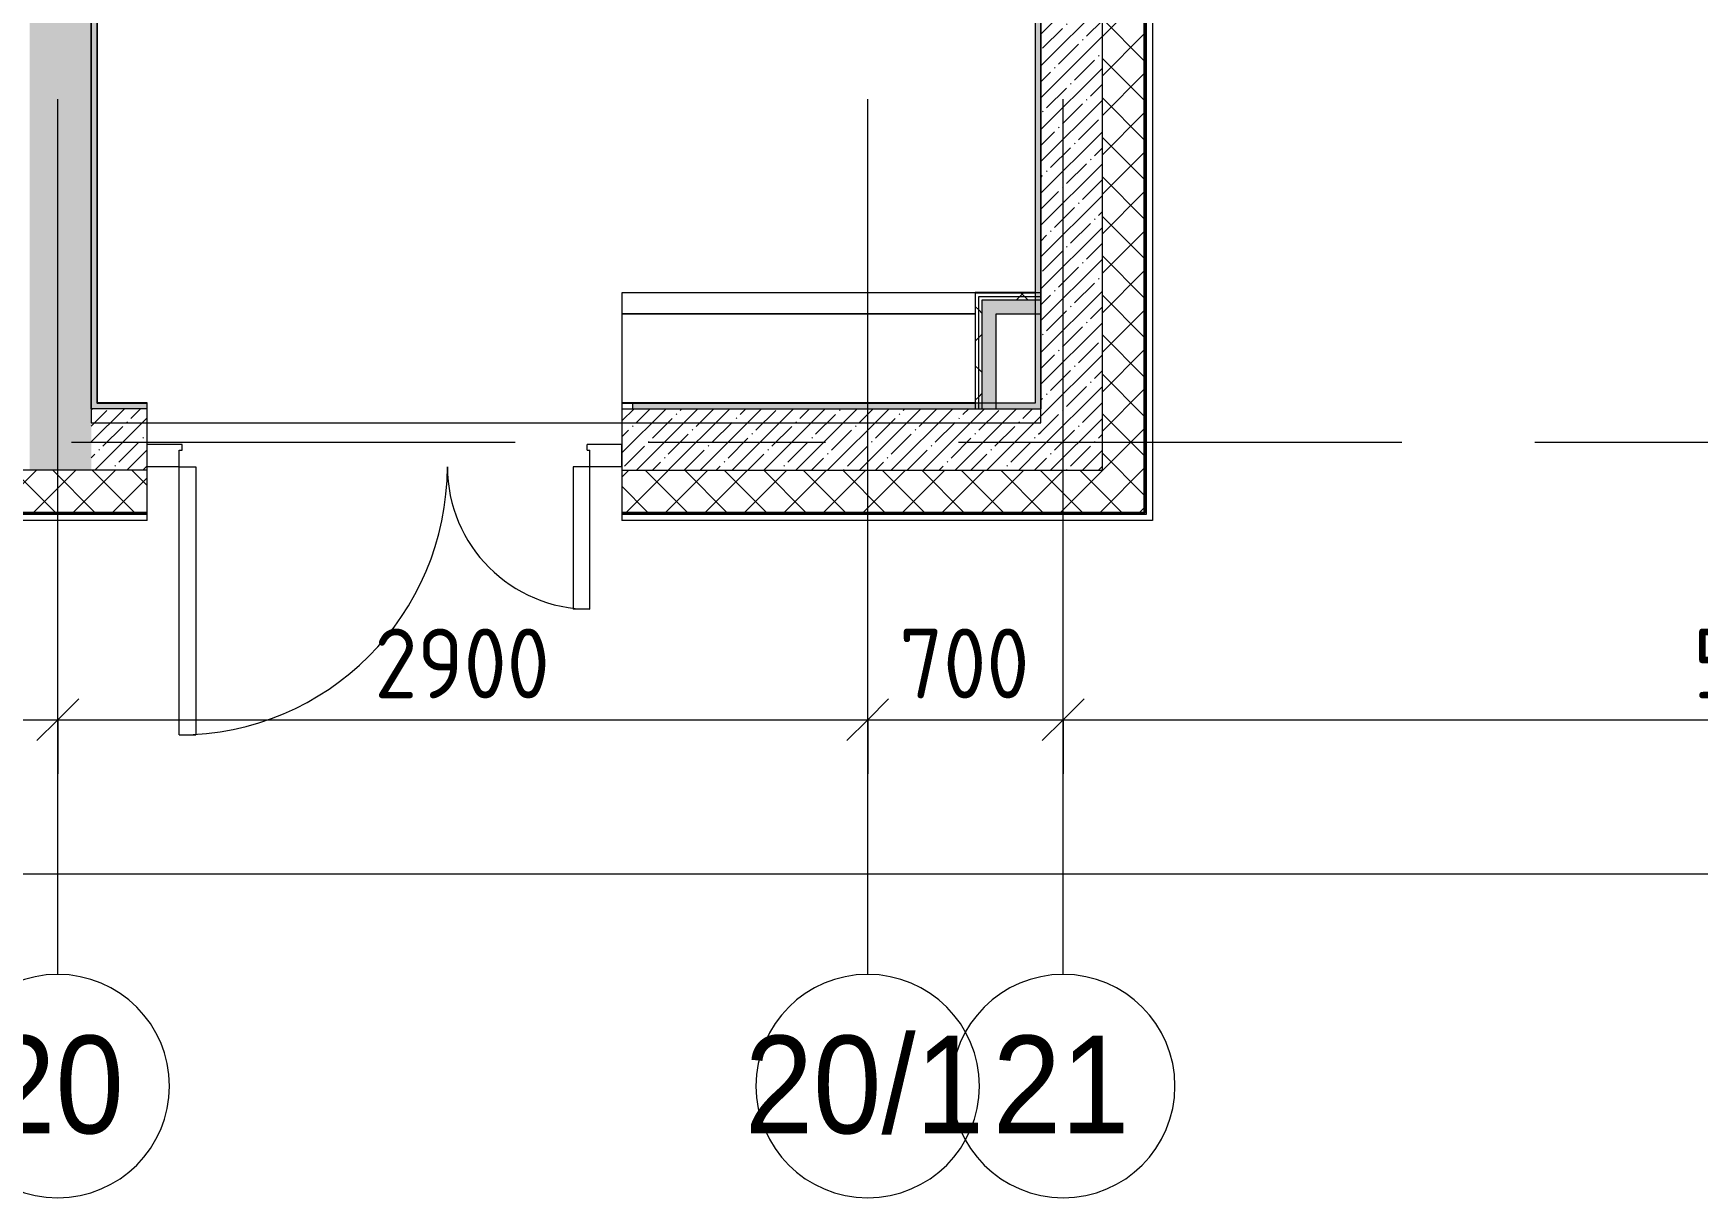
# Model space of a CAD drawing. Header units: millimetres. Extents: x 35848 to 85156, y -2706 to 28205.
# Drawn here: x 71872 to 77832, y -2706 to 1465 of the extents above; entities that cross this region are included whole.
import ezdxf

# ---------------------------------------------------------------- set-up
doc = ezdxf.new("R2010")
doc.units = ezdxf.units.MM
doc.linetypes.add('Осевая', pattern=[3175, 635, -476.25, 1587.5, -476.25])
for name, color, linetype, lineweight in [('A-ANNO-DIMS', 7, 'Continuous', 9), ('A-ANNO-DIMS-100', 7, 'Continuous', 9), ('A-WALL', 7, 'Continuous', 9), ('I-WALL', 7, 'Continuous', 9), ('S-STRS-MBND', 7, 'Continuous', 9), ('Оси', 7, 'Continuous', 9), ('Оси-1', 7, 'Continuous', 20), ('Оси-2', 7, 'Осевая', 9)]:
    doc.layers.add(name, color=color, linetype=linetype, lineweight=lineweight)
for name, color, linetype, lineweight, true_color in [('A-DOOR-1', 1, 'Continuous', 9, 0xff0000), ('A-DOOR-2', 1, 'Continuous', 13, 0xff0000), ('A-DOOR-FRAM-1', 1, 'Continuous', 13, 0xff0000), ('A-WALL-1', 7, 'Continuous', 9, 0x3c3c3c), ('A-WALL-FNSH-1', 7, 'Continuous', 9, 0x3c3c3c)]:
    doc.layers.add(name, color=color, linetype=linetype, lineweight=lineweight, true_color=true_color)
doc.styles.add('Arial', font='arial.ttf', dxfattribs={"width": 0.9, "height": 350})
doc.styles.add('ISOCPEUR', font='isocpeur.ttf', dxfattribs={"width": 0.9, "height": 250})
doc.dimstyles.new('ISO-2_5_0_9К_БОЛЬШОЙ', dxfattribs={"dimscale": 304.8, "dimtxt": 248.995294, "dimasz": 0.492126, "dimexe": 0.393701, "dimexo": 0.984252, "dimgap": 0, "dimtad": 1, "dimdec": 0, "dimrnd": 10, "dimzin": 0, "dimdsep": 46, "dimtxsty": 'ISOCPEUR', "dimblk1": 'OBLIQUE', "dimblk2": 'OBLIQUE', "dimsah": 1, "dimcen": 0.09, "dimdle": 0.393701, "dimazin": 0, "dimtfac": 1, "dimtdec": 4, "dimtix": 1, "dimtmove": 0, "dimatfit": 3, "dimfxl": 1, "dimtvp": 1, "dimtolj": 1, "dimtzin": 0, "dimarcsym": 2})
pattern_1 = [(45, (0, 0), (-57.02463, 57.02463), []), (45, (57.025, 0), (-57.02463, 57.02463), [100.806, -20.161, 3.353, -16.808])]
pattern_2 = [(45, (0, 0), (-70.71068, 70.71068), []), (135, (0, 0), (-70.71068, -70.71068), [])]
pattern_3 = [(0, (0, 0), (121.92, 30.48), [10.058, -81.382, 10.058, -81.382, -487.68]), (0, (0, 0), (121.92, 30.48), [-182.88, 10.058, -172.822, 10.058, -81.382, -213.36]), (0, (0, 0), (121.92, 30.48), [-457.2, 10.058, -50.902, 10.058, -142.342]), (120, (45.72, 15.24), (-87.356454, 90.345817), [10.058, -81.382, 10.058, -81.382, -487.68]), (120, (45.72, 15.24), (-87.356454, 90.345817), [-182.88, 10.058, -172.822, 10.058, -81.382, -213.36]), (120, (45.72, 15.24), (-87.356454, 90.345817), [-457.2, 10.058, -50.902, 10.058, -142.342]), (240, (60.96, 76.2), (-34.563546, -120.825817), [10.058, -81.382, 10.058, -81.382, -487.68]), (240, (60.96, 76.2), (-34.563546, -120.825817), [-182.88, 10.058, -172.822, 10.058, -81.382, -213.36]), (240, (60.96, 76.2), (-34.563546, -120.825817), [-457.2, 10.058, -50.902, 10.058, -142.342])]
pattern_4 = [(45, (0, 0), (-106.06602, 106.06602), []), (135, (0, 0), (-106.06602, -106.06602), [])]

# ---------------------------------------------------------------- blocks, each defined once
blk = doc.blocks.new('110_Дверь_СКБ_2Ст_Наружная - ДН-1_л__ Двухстворчатая 1350 х3200 _ЛК_ в свету с верхним остеклением 2-22448815-План заполнения и маркировки дверных проемов 1 этажа в осях 12-23')
at = {"layer": 'A-DOOR-1'}
for centre, radius, start, end in [((754.5, -91), 960, 90, 180), ((-715.5, -91), 510, 0, 90)]:
    blk.add_arc(centre, radius, start, end, dxfattribs=at)
at = {"layer": 'A-DOOR-2'}
for p, q in [((754.5, 869), (694.5, 869)), ((694.5, -91), (694.5, 869)), ((754.5, 869), (754.5, -91)), ((-715.5, 419), (-655.5, 419)), ((-715.5, 419), (-715.5, -91)), ((-655.5, -91), (-655.5, 419)), ((-715.5, -91), (-655.5, -91)), ((754.5, -91), (694.5, -91))]:
    blk.add_line(p, q, dxfattribs=at)
at = {"layer": 'A-DOOR-FRAM-1'}
for p, q in [((-830.5, -91), (-830.5, -171)), ((-830.5, -91), (-715.5, -91)), ((-715.5, -91), (-715.5, -151)), ((754.5, -91), (754.5, -151)), ((754.5, -91), (869.5, -91)), ((869.5, -91), (869.5, -171)), ((-830.5, -171), (-705.5, -171)), ((-705.5, -151), (-715.5, -151)), ((-705.5, -151), (-705.5, -171)), ((744.5, -151), (744.5, -171)), ((754.5, -151), (744.5, -151)), ((744.5, -171), (869.5, -171))]:
    blk.add_line(p, q, dxfattribs=at)
blk = doc.blocks.new('Зашивка приборов отопления5 - Зашивка приборов отопления-33272456-План заполнения и маркировки дверных проемов 1 этажа в осях 12-23')
at = {"layer": 'A-WALL'}
for p, q in [((75245, 535), (73980, 535)), ((73980, 535), (73980, 460)), ((75245, 460), (73980, 460)), ((73980, 460), (73980, 120)), ((73980, 460), (75245, 460))]:
    blk.add_line(p, q, dxfattribs=at)
blk = doc.blocks.new('Ось сетки - D8-29747960-План заполнения и маркировки дверных проемов 1 этажа в осях 12-23')
at = {"layer": 'Оси-1'}
for start, end in [(360, 180), (180, 360)]:
    blk.add_arc((0, 0), 4, start, end, dxfattribs=at)
blk = doc.blocks.new('DIMBLOCK13-План заполнения и маркировки дверных проемов 1 этажа в осях 12-23')
at = {"layer": 'A-ANNO-DIMS-100'}
for p, q in [((70560, -1188), (70560, -874)), ((71960, -1188), (71960, -874)), ((70560, -994), (71960, -994)), ((70560, -994), (70560, -1188)), ((71960, -994), (71960, -1188))]:
    blk.add_line(p, q, dxfattribs=at)
at = {"layer": 'A-ANNO-DIMS-100', "lineweight": 20}
for p, q in [((70560, -994), (70635, -919)), ((71960, -994), (72035, -919)), ((70560, -994), (70485, -1069)), ((71960, -994), (71885, -1069))]:
    blk.add_line(p, q, dxfattribs=at)
at = {"layer": 'A-ANNO-DIMS-100', "color": 0, "insert": (70953.5, -667.4), "char_height": 250, "width": 735.494, "attachment_point": 1, "line_spacing_factor": 1.149209, "style": 'ISOCPEUR'}
blk.add_mtext('1400', dxfattribs=at)
blk = doc.blocks.new('_Oblique')
at = {"color": 0, "linetype": 'ByBlock', "lineweight": -2}
blk.add_line((-0.5, -0.5), (0.5, 0.5), dxfattribs=at)
blk = doc.blocks.new('DIMBLOCK14-План заполнения и маркировки дверных проемов 1 этажа в осях 12-23')
at = {"layer": 'A-ANNO-DIMS-100'}
for p, q in [((71960, -1188), (71960, -874)), ((74860, -1188), (74860, -874)), ((71960, -994), (74860, -994)), ((71960, -994), (71960, -1188)), ((74860, -994), (74860, -1188))]:
    blk.add_line(p, q, dxfattribs=at)
at = {"layer": 'A-ANNO-DIMS-100', "lineweight": 20}
for p, q in [((71960, -994), (72035, -919)), ((74860, -994), (74935, -919)), ((71960, -994), (71885, -1069)), ((74860, -994), (74785, -1069))]:
    blk.add_line(p, q, dxfattribs=at)
at = {"layer": 'A-ANNO-DIMS-100', "color": 0, "insert": (73094, -667.4), "char_height": 250, "width": 758.478, "attachment_point": 1, "line_spacing_factor": 1.149209, "style": 'ISOCPEUR'}
blk.add_mtext('2900', dxfattribs=at)
blk = doc.blocks.new('DIMBLOCK15-План заполнения и маркировки дверных проемов 1 этажа в осях 12-23')
at = {"layer": 'A-ANNO-DIMS-100'}
for p, q in [((74860, -1188), (74860, -874)), ((75560, -1188), (75560, -874)), ((74860, -994), (75560, -994)), ((74860, -994), (74860, -1188)), ((75560, -994), (75560, -1188))]:
    blk.add_line(p, q, dxfattribs=at)
at = {"layer": 'A-ANNO-DIMS-100', "lineweight": 20}
for p, q in [((74860, -994), (74935, -919)), ((75560, -994), (75635, -919)), ((74860, -994), (74785, -1069)), ((75560, -994), (75485, -1069))]:
    blk.add_line(p, q, dxfattribs=at)
at = {"layer": 'A-ANNO-DIMS-100', "color": 0, "insert": (74973, -667.4), "char_height": 250, "width": 568.858, "attachment_point": 1, "line_spacing_factor": 1.149209, "style": 'ISOCPEUR'}
blk.add_mtext('700', dxfattribs=at)
blk = doc.blocks.new('DIMBLOCK16-План заполнения и маркировки дверных проемов 1 этажа в осях 12-23')
at = {"layer": 'A-ANNO-DIMS-100'}
for p, q in [((75560, -1188), (75560, -874)), ((80660, -1188), (80660, -874)), ((75560, -994), (80660, -994)), ((75560, -994), (75560, -1188)), ((80660, -994), (80660, -1188))]:
    blk.add_line(p, q, dxfattribs=at)
at = {"layer": 'A-ANNO-DIMS-100', "lineweight": 20}
for p, q in [((75560, -994), (75635, -919)), ((80660, -994), (80735, -919)), ((75560, -994), (75485, -1069)), ((80660, -994), (80585, -1069))]:
    blk.add_line(p, q, dxfattribs=at)
at = {"layer": 'A-ANNO-DIMS-100', "color": 0, "insert": (77815.5, -667.4), "char_height": 250, "width": 706.764, "attachment_point": 1, "line_spacing_factor": 1.149209, "style": 'ISOCPEUR'}
blk.add_mtext('5100', dxfattribs=at)
blk = doc.blocks.new('DIMBLOCK64-План заполнения и маркировки дверных проемов 1 этажа в осях 12-23')
at = {"layer": 'A-ANNO-DIMS-100'}
for p, q in [((38760, -1739.5), (38760, -1425.6)), ((84560, -1739.5), (84560, -1425.6)), ((38640, -1545.6), (84680, -1545.6)), ((38760, -1545.6), (38760, -1739.5)), ((84560, -1545.6), (84560, -1739.5))]:
    blk.add_line(p, q, dxfattribs=at)
at = {"layer": 'A-ANNO-DIMS-100', "lineweight": 20}
for p, q in [((38760, -1545.6), (38835, -1470.6)), ((84560, -1545.6), (84635, -1470.6)), ((38760, -1545.6), (38685, -1620.6)), ((84560, -1545.6), (84485, -1620.6))]:
    blk.add_line(p, q, dxfattribs=at)
at = {"layer": 'A-ANNO-DIMS-100', "color": 0, "insert": (61253, -1219), "char_height": 250, "width": 976.828, "attachment_point": 1, "line_spacing_factor": 1.149209, "style": 'ISOCPEUR'}
blk.add_mtext('45800', dxfattribs=at)

msp = doc.modelspace()

# ---------------------------------------------------------------- hatches: boundary and pattern name
at = {"layer": 'A-WALL'}
h = msp.add_hatch(dxfattribs=at)
h.set_pattern_fill('FP_17', color=256, style=0, pattern_type=2)
h.set_pattern_definition(pattern_2)
h.paths.add_polyline_path([(75700, -250), (75850, -250), (75850, 3550), (75700, 3550), (75700, -100)])
h = msp.add_hatch(dxfattribs=at)
h.set_pattern_fill('FP_17', color=256, style=0, pattern_type=2)
h.set_pattern_definition(pattern_2)
h.paths.add_polyline_path([(59260, -250), (60010, -250), (60010, -100), (59260, -100)])
h.paths.add_polyline_path([(75700, -250), (75700, -100), (73980, -100), (73980, -250), (75397.4, -250)])
h.paths.add_polyline_path([(60910, -250), (61610, -250), (61610, -100), (60910, -100)])
h.paths.add_polyline_path([(56910, -250), (57160, -250), (57160, -100), (56410, -100), (56410, -250)])
h.paths.add_polyline_path([(64260, -250), (64260, -100), (63710, -100), (63710, -250)])
h.paths.add_polyline_path([(72280, -250), (72280, -100), (71560, -100), (71560, -250), (71766.2, -250)])
h.paths.add_polyline_path([(65410, -250), (66160, -250), (66160, -100), (65160, -100), (65160, -250)])
h.paths.add_polyline_path([(70313.8, -250), (70660, -250), (70660, -100), (67060, -100), (67060, -250), (67408.9, -250)])
h.paths.add_polyline_path([(48160, -250), (48160, -100), (47410, -100), (47410, -250), (47910, -250)])
h.paths.add_polyline_path([(49771.5, -250), (49771.5, -100), (49060, -100), (49060, -250)])
h.paths.add_polyline_path([(51871.5, -250), (53310, -250), (53310, -100), (51871.5, -100)])
h.paths.add_polyline_path([(44169.6, -250), (44310, -250), (44310, -100), (42737.5, -100), (42737.5, -250), (43443.4, -250)])
h.paths.add_polyline_path([(40637.5, -250), (40637.5, -100), (39940, -100), (39940, -250)])
h.paths.add_polyline_path([(39040, -250), (39040, -100), (38672.7, -100), (38672.7, -250)])
at = {"layer": 'I-WALL'}
h = msp.add_hatch(dxfattribs=at)
h.set_pattern_fill('FP_1', color=256, style=0, pattern_type=2)
h.set_pattern_definition(pattern_1)
h.paths.add_polyline_path([(71860, -100), (72080, -100), (72080, 7900), (71860, 7900), (71860, 120)])
h = msp.add_hatch(dxfattribs=at)
h.set_pattern_fill('FP_58', color=256, style=0, pattern_type=2)
h.set_pattern_definition(pattern_3)
h.paths.add_polyline_path([(72080, 120), (72100, 120), (72100, 7660), (72080, 7660), (72080, 1524)])
h = msp.add_hatch(dxfattribs=at)
h.set_pattern_fill('FP_58', color=256, style=0, pattern_type=2)
h.set_pattern_definition(pattern_3)
h.paths.add_polyline_path([(75460, 140), (75480, 140), (75480, 4327.6), (75460, 4320.6), (75460, 441.3)])
h.paths.add_polyline_path([(75465.8, 5469.1), (75480, 5469.1), (75480, 7680), (75460, 7680), (75460, 5469.1)])
h = msp.add_hatch(dxfattribs=at)
h.set_pattern_fill('FP_1', color=256, style=0, pattern_type=2)
h.set_pattern_definition(pattern_1)
h.paths.add_polyline_path([(75480, -100), (75700, -100), (75700, 3550), (75480, 3550), (75480, 120)])
h = msp.add_hatch(dxfattribs=at)
h.set_pattern_fill('FP_59', color=256, style=0, pattern_type=2)
h.set_pattern_definition(pattern_4)
h.paths.add_polyline_path([(75257.5, 522.5), (75480, 522.5), (75480, 535), (75245, 535), (75245, 522.5)])
h = msp.add_hatch(dxfattribs=at)
h.set_pattern_fill('FP_59', color=256, style=0, pattern_type=2)
h.set_pattern_definition(pattern_4)
h.paths.add_polyline_path([(75257.5, 120), (75257.5, 522.5), (75245, 522.5), (75245, 120)])
h = msp.add_hatch(dxfattribs=at)
h.set_pattern_fill('FP_59', color=256, style=0, pattern_type=2)
h.set_pattern_definition(pattern_4)
h.paths.add_polyline_path([(75270, 510), (75480, 510), (75480, 522.5), (75257.5, 522.5), (75257.5, 510)])
h = msp.add_hatch(dxfattribs=at)
h.set_pattern_fill('FP_59', color=256, style=0, pattern_type=2)
h.set_pattern_definition(pattern_4)
h.paths.add_polyline_path([(75270, 120), (75270, 510), (75257.5, 510), (75257.5, 120)])
for points in [[(75320, 460), (75480, 460), (75480, 510), (75270, 510), (75270, 460)], [(75320, 120), (75320, 460), (75270, 460), (75270, 120)]]:
    msp.add_hatch(color=256, dxfattribs=at).paths.add_polyline_path(points)
h = msp.add_hatch(dxfattribs=at)
h.set_pattern_fill('FP_1', color=256, style=0, pattern_type=2)
h.set_pattern_definition(pattern_1)
h.paths.add_polyline_path([(75397.4, -100), (75480, -100), (75480, 120), (73980, 120), (73980, -100), (74671.1, -100)])
h.paths.add_polyline_path([(72280, -100), (72280, 120), (72080, 120), (72080, -100)])
h = msp.add_hatch(dxfattribs=at)
h.set_pattern_fill('FP_58', color=256, style=0, pattern_type=2)
h.set_pattern_definition(pattern_3)
h.paths.add_polyline_path([(74017.5, 120), (75480, 120), (75480, 140), (74017.5, 140)])
h.paths.add_polyline_path([(72100, 120), (72280, 120), (72280, 140), (72100, 140)])

# ---------------------------------------------------------------- linework, layer by layer
at = {"layer": 'A-WALL'}
for p, q in [((72100, 7660), (72100, 140)), ((75700, -100), (75700, 3550)), ((75850, -250), (75850, 3550)), ((75853, -253), (75853, 3550)), ((75880, 3300), (75880, -280)), ((75257.5, 522.5), (75480, 522.5)), ((75257.5, 120), (75257.5, 522.5)), ((75270, 510), (75480, 510)), ((75270, 120), (75270, 510)), ((72280, -100), (71560, -100)), ((73980, -100), (75700, -100)), ((72280, -280), (38672.7, -280)), ((71560, -250), (72280, -250)), ((71560, -253), (72280, -253)), ((72280, -280), (72280, -258)), ((73980, -250), (75850, -250)), ((73980, -253), (75853, -253)), ((73980, -258), (73980, -280)), ((75880, -280), (73980, -280))]:
    msp.add_line(p, q, dxfattribs=at)
at = {"layer": 'A-WALL-1'}
for p, q in [((72080, 120), (72080, 7680)), ((75480, 3550), (75480, 120)), ((75460, 3297.1), (75460, 140)), ((75245, 535), (75245, 120)), ((75480, 535), (75460, 535)), ((75320, 460), (75480, 460)), ((75320, 120), (75320, 460)), ((72280, 120), (72080, 120)), ((72101, 140), (72100, 140)), ((72280, -250), (72280, 140)), ((73980, 120), (73980, -250)), ((73980, 120), (75480, 120)), ((74017.5, 140), (74017.5, 120)), ((75460, 140), (75245, 140)), ((75480, -100), (75700, -100))]:
    msp.add_line(p, q, dxfattribs=at)
at = {"layer": 'A-WALL-FNSH-1'}
for p, q in [((72101, 7659), (72101, 140)), ((75858, -258), (75858, 3300)), ((75459, 2989.6), (75459, 140.5)), ((75460, 536), (75245, 536)), ((75245, 536), (75245, 535)), ((75245, 535), (75460, 535)), ((72280, 141), (72101, 141)), ((72101, 140), (72280, 140)), ((72280, 140), (72280, 141)), ((75245, 141), (73980, 141)), ((73980, 141), (73980, 140)), ((73980, 140), (75245, 140)), ((75459, 140.5), (75460, 140.5)), ((71560, -258), (72280, -258)), ((72280, -258), (72280, -250)), ((73980, -250), (73980, -258)), ((73980, -258), (75858, -258))]:
    msp.add_line(p, q, dxfattribs=at)
at = {"layer": 'S-STRS-MBND'}
for p, q in [((72080, 1569.7), (72080, 69.7)), ((75480, 69.7), (75480, 1569.7)), ((72080, 69.7), (75480, 69.7))]:
    msp.add_line(p, q, dxfattribs=at)
at = {"layer": 'Оси'}
for p, q in [((71960, -1906.3), (71960, 593.7)), ((74860, -1906.3), (74860, 593.7)), ((75560, -1906.3), (75560, 593.7))]:
    msp.add_line(p, q, dxfattribs=at)
at = {"layer": 'Оси-2'}
for p, q in [((75560, 593.7), (75560, 25078.1)), ((71960, 593.7), (71960, 24898.1)), ((74860, 593.7), (74860, 24898.1)), ((39148.5, 0), (82060, 0))]:
    msp.add_line(p, q, dxfattribs=at)

# ---------------------------------------------------------------- block references
at = {"layer": 'A-DOOR-1', "rotation": 180}
msp.add_blockref('110_Дверь_СКБ_2Ст_Наружная - ДН-1_л__ Двухстворчатая 1350 х3200 _ЛК_ в свету с верхним остеклением 2-22448815-План заполнения и маркировки дверных проемов 1 этажа в осях 12-23', (73149.5, -179), dxfattribs=at)
at = {"layer": 'A-WALL'}
msp.add_blockref('Зашивка приборов отопления5 - Зашивка приборов отопления-33272456-План заполнения и маркировки дверных проемов 1 этажа в осях 12-23', (0, 0), dxfattribs=at)
at = {"layer": 'Оси-1', "xscale": 99.99999999999993, "yscale": 99.99999999999993, "zscale": 99.99999999999993}
for p in [(71960, -2306.3), (74860, -2306.3), (75560, -2306.3)]:
    msp.add_blockref('Ось сетки - D8-29747960-План заполнения и маркировки дверных проемов 1 этажа в осях 12-23', p, dxfattribs=at)

# ---------------------------------------------------------------- texts
at = {"layer": 'Оси', "char_height": 350, "attachment_point": 1, "style": 'Arial'}
for s, insert, width in [('20', (71707.4, -2125.6), 606.076), ('20/1', (74419.7, -2125.6), 1060.633), ('21', (75307.4, -2125.6), 606.076)]:
    msp.add_mtext(s, dxfattribs=dict(at, insert=insert, width=width))

# ---------------------------------------------------------------- dimensions: what is measured, and where the dimension line sits
at = {"layer": 'A-ANNO-DIMS'}
for base, p1, p2, override, picture, middle in [((71960, -994), (70560, -888), (71960, -888), {"dimpost": '<>', "dimfxl": 1400}, 'DIMBLOCK13-План заполнения и маркировки дверных проемов 1 этажа в осях 12-23', (71260, -869)), ((74860, -994), (71960, -888), (74860, -888), {"dimpost": '<>', "dimfxl": 2900}, 'DIMBLOCK14-План заполнения и маркировки дверных проемов 1 этажа в осях 12-23', (73410, -869)), ((75560, -994), (74860, -888), (75560, -888), {"dimpost": '<>', "dimfxl": 700}, 'DIMBLOCK15-План заполнения и маркировки дверных проемов 1 этажа в осях 12-23', (75210, -869)), ((80660, -994), (75560, -888), (80660, -888), {"dimpost": '<>', "dimfxl": 5100}, 'DIMBLOCK16-План заполнения и маркировки дверных проемов 1 этажа в осях 12-23', (78110, -869)), ((84560, -1545.6), (38760, -1439.5), (84560, -1439.5), {"dimpost": '<>', "dimfxl": 45800}, 'DIMBLOCK64-План заполнения и маркировки дверных проемов 1 этажа в осях 12-23', (61660, -1420.6))]:
    dim = msp.add_linear_dim(base=base, p1=p1, p2=p2, dimstyle='ISO-2_5_0_9К_БОЛЬШОЙ', override=override, dxfattribs=at)
    dim.commit()
    dim.dimension.update_dxf_attribs({"geometry": picture, "text_midpoint": middle})

doc.saveas('drawing.dxf')
